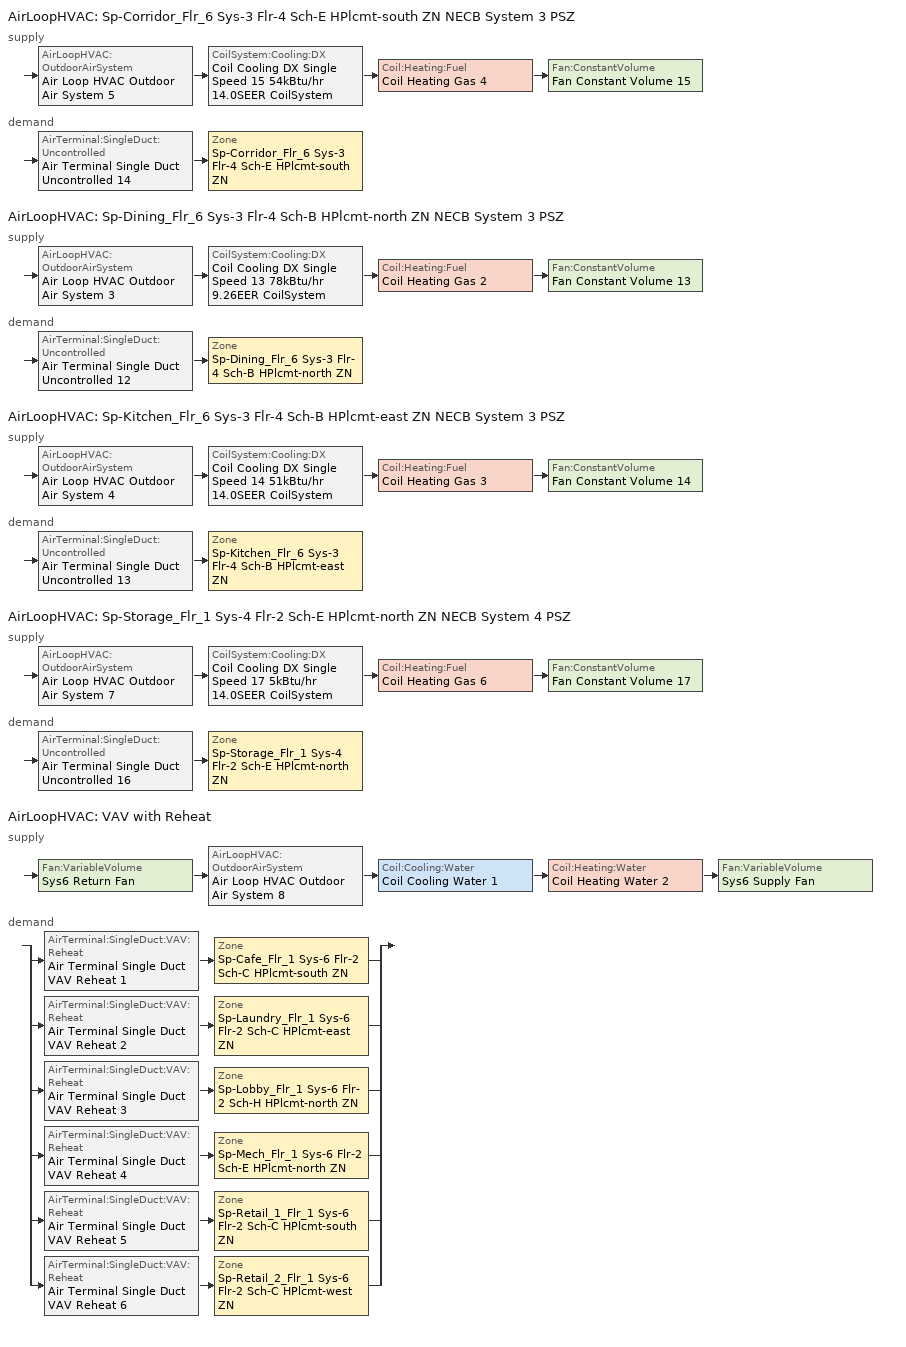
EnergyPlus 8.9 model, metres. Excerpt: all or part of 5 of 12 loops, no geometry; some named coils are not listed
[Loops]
AirLoopHVAC 'Sp-Corridor_Flr_6 Sys-3 Flr-4 Sch-E HPlcmt-south ZN NECB System 3 PSZ'
 supply: AirLoopHVAC:OutdoorAirSystem 'Air Loop HVAC Outdoor Air System 5' > CoilSystem:Cooling:DX 'Coil Cooling DX Single Speed 15 54kBtu/hr 14.0SEER CoilSystem' > Coil:Heating:Fuel 'Coil Heating Gas 4' > Fan:ConstantVolume 'Fan Constant Volume 15'
 demand: AirTerminal:SingleDuct:Uncontrolled 'Air Terminal Single Duct Uncontrolled 14' > Zone 'Sp-Corridor_Flr_6 Sys-3 Flr-4 Sch-E HPlcmt-south ZN'
AirLoopHVAC 'Sp-Dining_Flr_6 Sys-3 Flr-4 Sch-B HPlcmt-north ZN NECB System 3 PSZ'
 supply: AirLoopHVAC:OutdoorAirSystem 'Air Loop HVAC Outdoor Air System 3' > CoilSystem:Cooling:DX 'Coil Cooling DX Single Speed 13 78kBtu/hr 9.26EER CoilSystem' > Coil:Heating:Fuel 'Coil Heating Gas 2' > Fan:ConstantVolume 'Fan Constant Volume 13'
 demand: AirTerminal:SingleDuct:Uncontrolled 'Air Terminal Single Duct Uncontrolled 12' > Zone 'Sp-Dining_Flr_6 Sys-3 Flr-4 Sch-B HPlcmt-north ZN'
AirLoopHVAC 'Sp-Kitchen_Flr_6 Sys-3 Flr-4 Sch-B HPlcmt-east ZN NECB System 3 PSZ'
 supply: AirLoopHVAC:OutdoorAirSystem 'Air Loop HVAC Outdoor Air System 4' > CoilSystem:Cooling:DX 'Coil Cooling DX Single Speed 14 51kBtu/hr 14.0SEER CoilSystem' > Coil:Heating:Fuel 'Coil Heating Gas 3' > Fan:ConstantVolume 'Fan Constant Volume 14'
 demand: AirTerminal:SingleDuct:Uncontrolled 'Air Terminal Single Duct Uncontrolled 13' > Zone 'Sp-Kitchen_Flr_6 Sys-3 Flr-4 Sch-B HPlcmt-east ZN'
AirLoopHVAC 'Sp-Storage_Flr_1 Sys-4 Flr-2 Sch-E HPlcmt-north ZN NECB System 4 PSZ'
 supply: AirLoopHVAC:OutdoorAirSystem 'Air Loop HVAC Outdoor Air System 7' > CoilSystem:Cooling:DX 'Coil Cooling DX Single Speed 17 5kBtu/hr 14.0SEER CoilSystem' > Coil:Heating:Fuel 'Coil Heating Gas 6' > Fan:ConstantVolume 'Fan Constant Volume 17'
 demand: AirTerminal:SingleDuct:Uncontrolled 'Air Terminal Single Duct Uncontrolled 16' > Zone 'Sp-Storage_Flr_1 Sys-4 Flr-2 Sch-E HPlcmt-north ZN'
AirLoopHVAC 'VAV with Reheat'
 supply: Fan:VariableVolume 'Sys6 Return Fan' > AirLoopHVAC:OutdoorAirSystem 'Air Loop HVAC Outdoor Air System 8' > Coil:Cooling:Water 'Coil Cooling Water 1' > Coil:Heating:Water 'Coil Heating Water 2' > Fan:VariableVolume 'Sys6 Supply Fan'
 demand: split
  | AirTerminal:SingleDuct:VAV:Reheat 'Air Terminal Single Duct VAV Reheat 1' > Zone 'Sp-Cafe_Flr_1 Sys-6 Flr-2 Sch-C HPlcmt-south ZN'
  | AirTerminal:SingleDuct:VAV:Reheat 'Air Terminal Single Duct VAV Reheat 2' > Zone 'Sp-Laundry_Flr_1 Sys-6 Flr-2 Sch-C HPlcmt-east ZN'
  | AirTerminal:SingleDuct:VAV:Reheat 'Air Terminal Single Duct VAV Reheat 3' > Zone 'Sp-Lobby_Flr_1 Sys-6 Flr-2 Sch-H HPlcmt-north ZN'
  | AirTerminal:SingleDuct:VAV:Reheat 'Air Terminal Single Duct VAV Reheat 4' > Zone 'Sp-Mech_Flr_1 Sys-6 Flr-2 Sch-E HPlcmt-north ZN'
  | AirTerminal:SingleDuct:VAV:Reheat 'Air Terminal Single Duct VAV Reheat 5' > Zone 'Sp-Retail_1_Flr_1 Sys-6 Flr-2 Sch-C HPlcmt-south ZN'
  | AirTerminal:SingleDuct:VAV:Reheat 'Air Terminal Single Duct VAV Reheat 6' > Zone 'Sp-Retail_2_Flr_1 Sys-6 Flr-2 Sch-C HPlcmt-west ZN'
[ZoneControl:Thermostat] Control Object Type 1=ThermostatSetpoint:DualSetpoint
Name | Zone or ZoneList | Control Type Schedule | Control Name 1
Sp-Cafe_Flr_1 Sys-6 Flr-2 Sch-C HPlcmt-south ZN Thermostat | Sp-Cafe_Flr_1 Sys-6 Flr-2 Sch-C HPlcmt-south ZN | Sp-Cafe_Flr_1 Sys-6 Flr-2 Sch-C HPlcmt-south ZN Thermostat Schedule | Space Function Retail facility mall concourse Thermostat 2
Sp-Corridor_Flr_6 Sys-3 Flr-4 Sch-E HPlcmt-south ZN Thermostat | Sp-Corridor_Flr_6 Sys-3 Flr-4 Sch-E HPlcmt-south ZN | Sp-Corridor_Flr_6 Sys-3 Flr-4 Sch-E HPlcmt-south ZN Thermostat Schedule | Space Function Corridor/Transition area - hospital-sch-E Thermostat 4
Sp-Dining_Flr_6 Sys-3 Flr-4 Sch-B HPlcmt-north ZN Thermostat | Sp-Dining_Flr_6 Sys-3 Flr-4 Sch-B HPlcmt-north ZN | Sp-Dining_Flr_6 Sys-3 Flr-4 Sch-B HPlcmt-north ZN Thermostat Schedule | Space Function Dining area - other Thermostat 4
Sp-Kitchen_Flr_6 Sys-3 Flr-4 Sch-B HPlcmt-east ZN Thermostat | Sp-Kitchen_Flr_6 Sys-3 Flr-4 Sch-B HPlcmt-east ZN | Sp-Kitchen_Flr_6 Sys-3 Flr-4 Sch-B HPlcmt-east ZN Thermostat Schedule | Space Function Food preparation area Thermostat 2
Sp-Laundry_Flr_1 Sys-6 Flr-2 Sch-C HPlcmt-east ZN Thermostat | Sp-Laundry_Flr_1 Sys-6 Flr-2 Sch-C HPlcmt-east ZN | Sp-Laundry_Flr_1 Sys-6 Flr-2 Sch-C HPlcmt-east ZN Thermostat Schedule | Space Function Laundry/Washing area Thermostat 2
Sp-Lobby_Flr_1 Sys-6 Flr-2 Sch-H HPlcmt-north ZN Thermostat | Sp-Lobby_Flr_1 Sys-6 Flr-2 Sch-H HPlcmt-north ZN | Sp-Lobby_Flr_1 Sys-6 Flr-2 Sch-H HPlcmt-north ZN Thermostat Schedule | Space Function Lobby - hotel Thermostat 2
Sp-Mech_Flr_1 Sys-6 Flr-2 Sch-E HPlcmt-north ZN Thermostat | Sp-Mech_Flr_1 Sys-6 Flr-2 Sch-E HPlcmt-north ZN | Sp-Mech_Flr_1 Sys-6 Flr-2 Sch-E HPlcmt-north ZN Thermostat Schedule | Space Function Electrical/Mechanical room-sch-E Thermostat 2
Sp-Retail_1_Flr_1 Sys-6 Flr-2 Sch-C HPlcmt-south ZN Thermostat | Sp-Retail_1_Flr_1 Sys-6 Flr-2 Sch-C HPlcmt-south ZN | Sp-Retail_1_Flr_1 Sys-6 Flr-2 Sch-C HPlcmt-south ZN Thermostat Schedule | Space Function Sales area Thermostat 4
Sp-Retail_2_Flr_1 Sys-6 Flr-2 Sch-C HPlcmt-west ZN Thermostat | Sp-Retail_2_Flr_1 Sys-6 Flr-2 Sch-C HPlcmt-west ZN | Sp-Retail_2_Flr_1 Sys-6 Flr-2 Sch-C HPlcmt-west ZN Thermostat Schedule | Space Function Sales area Thermostat 3
Sp-Storage_Flr_1 Sys-4 Flr-2 Sch-E HPlcmt-north ZN Thermostat | Sp-Storage_Flr_1 Sys-4 Flr-2 Sch-E HPlcmt-north ZN | Sp-Storage_Flr_1 Sys-4 Flr-2 Sch-E HPlcmt-north ZN Thermostat Schedule | Space Function Storage room <= 5 m2 <= 100 m2-sch-E Thermostat 4
[ThermostatSetpoint:DualSetpoint]
Name | Heating Setpoint Temperature Schedule | Cooling Setpoint Temperature Schedule
Space Function Retail facility mall concourse Thermostat 2; Space Function Laundry/Washing area Thermostat 2; Space Function Sales area Thermostat 4; Space Function Sales area Thermostat 3 | NECB-C-Thermostat Setpoint-Heating | NECB-C-Thermostat Setpoint-Cooling
Space Function Corridor/Transition area - hospital-sch-E Thermostat 4; Space Function Electrical/Mechanical room-sch-E Thermostat 2; Space Function Storage room <= 5 m2 <= 100 m2-sch-E Thermostat 4 | NECB-E-Thermostat Setpoint-Heating | NECB-E-Thermostat Setpoint-Cooling
Space Function Dining area - other Thermostat 4; Space Function Food preparation area Thermostat 2 | NECB-B-Thermostat Setpoint-Heating | NECB-B-Thermostat Setpoint-Cooling
Space Function Lobby - hotel Thermostat 2 | NECB-H-Thermostat Setpoint-Heating | NECB-H-Thermostat Setpoint-Cooling
[AirTerminal:SingleDuct:Uncontrolled] Availability Schedule=Always On Discrete; Maximum Air Flow Rate {m3/s}=AutoSize
Air Terminal Single Duct Uncontrolled 14; Air Terminal Single Duct Uncontrolled 12; Air Terminal Single Duct Uncontrolled 13; Air Terminal Single Duct Uncontrolled 16
[Zone equipment]
Sp-Cafe_Flr_1 Sys-6 Flr-2 Sch-C HPlcmt-south ZN: Air Terminal Single Duct VAV Reheat 1, Zone HVAC Baseboard Convective Water 17
Sp-Corridor_Flr_6 Sys-3 Flr-4 Sch-E HPlcmt-south ZN: Air Terminal Single Duct Uncontrolled 14, Zone HVAC Baseboard Convective Water 14
Sp-Dining_Flr_6 Sys-3 Flr-4 Sch-B HPlcmt-north ZN: Air Terminal Single Duct Uncontrolled 12, Zone HVAC Baseboard Convective Water 12
Sp-Kitchen_Flr_6 Sys-3 Flr-4 Sch-B HPlcmt-east ZN: Air Terminal Single Duct Uncontrolled 13, Zone HVAC Baseboard Convective Water 13
Sp-Laundry_Flr_1 Sys-6 Flr-2 Sch-C HPlcmt-east ZN: Air Terminal Single Duct VAV Reheat 2, Zone HVAC Baseboard Convective Water 18
Sp-Lobby_Flr_1 Sys-6 Flr-2 Sch-H HPlcmt-north ZN: Air Terminal Single Duct VAV Reheat 3, Zone HVAC Baseboard Convective Water 19
Sp-Mech_Flr_1 Sys-6 Flr-2 Sch-E HPlcmt-north ZN: Air Terminal Single Duct VAV Reheat 4, Zone HVAC Baseboard Convective Water 20
Sp-Retail_1_Flr_1 Sys-6 Flr-2 Sch-C HPlcmt-south ZN: Air Terminal Single Duct VAV Reheat 5, Zone HVAC Baseboard Convective Water 21
Sp-Retail_2_Flr_1 Sys-6 Flr-2 Sch-C HPlcmt-west ZN: Air Terminal Single Duct VAV Reheat 6, Zone HVAC Baseboard Convective Water 22
Sp-Storage_Flr_1 Sys-4 Flr-2 Sch-E HPlcmt-north ZN: Air Terminal Single Duct Uncontrolled 16, Zone HVAC Baseboard Convective Water 16
[Sizing:Zone] Zone Cooling Design Supply Air Temperature Input Method=SupplyAirTemperature; Zone Cooling Design Supply Air Temperature {C}=13; Zone Cooling Design Supply Air Temperature Difference {deltaC}=11.11; Zone Heating Design Supply Air Temperature Input Method=SupplyAirTemperature; Zone Heating Design Supply Air Temperature {C}=43; Zone Heating Design Supply Air Temperature Difference {deltaC}=11.11; Zone Cooling Design Supply Air Humidity Ratio {kgWater/kgDryAir}=0.0085; Zone Heating Design Supply Air Humidity Ratio {kgWater/kgDryAir}=0.008; Zone Heating Sizing Factor=1.3; Zone Cooling Sizing Factor=1.1; Cooling Design Air Flow Method=DesignDay; Cooling Design Air Flow Rate {m3/s}=0; Cooling Minimum Air Flow per Zone Floor Area {m3/s-m2}=0.000762; Cooling Minimum Air Flow {m3/s}=0; Cooling Minimum Air Flow Fraction=0; Heating Design Air Flow Method=DesignDay; Heating Design Air Flow Rate {m3/s}=0; Heating Maximum Air Flow per Zone Floor Area {m3/s-m2}=0.002032; Heating Maximum Air Flow {m3/s}=0.141576; Heating Maximum Air Flow Fraction=0.3; Account for Dedicated Outdoor Air System=No
Name | Design Specification Outdoor Air Object | Design Specification Zone Air Distribution Object
Sp-Cafe_Flr_1 Sys-6 Flr-2 Sch-C HPlcmt-south ZN | Space Function Retail facility mall concourse Ventilation | Sp-Cafe_Flr_1 Sys-6 Flr-2 Sch-C HPlcmt-south ZN Design Spec Zone Air Dist
Sp-Corridor_Flr_6 Sys-3 Flr-4 Sch-E HPlcmt-south ZN | Space Function Corridor/Transition area - hospital-sch-E Ventilation | Sp-Corridor_Flr_6 Sys-3 Flr-4 Sch-E HPlcmt-south ZN Design Spec Zone Air Dist
Sp-Dining_Flr_6 Sys-3 Flr-4 Sch-B HPlcmt-north ZN | Space Function Dining area - other Ventilation | Sp-Dining_Flr_6 Sys-3 Flr-4 Sch-B HPlcmt-north ZN Design Spec Zone Air Dist
Sp-Kitchen_Flr_6 Sys-3 Flr-4 Sch-B HPlcmt-east ZN | Space Function Food preparation area Ventilation | Sp-Kitchen_Flr_6 Sys-3 Flr-4 Sch-B HPlcmt-east ZN Design Spec Zone Air Dist
Sp-Laundry_Flr_1 Sys-6 Flr-2 Sch-C HPlcmt-east ZN | Space Function Laundry/Washing area Ventilation | Sp-Laundry_Flr_1 Sys-6 Flr-2 Sch-C HPlcmt-east ZN Design Spec Zone Air Dist
Sp-Lobby_Flr_1 Sys-6 Flr-2 Sch-H HPlcmt-north ZN | Space Function Lobby - hotel Ventilation | Sp-Lobby_Flr_1 Sys-6 Flr-2 Sch-H HPlcmt-north ZN Design Spec Zone Air Dist
Sp-Mech_Flr_1 Sys-6 Flr-2 Sch-E HPlcmt-north ZN | Space Function Electrical/Mechanical room-sch-E Ventilation | Sp-Mech_Flr_1 Sys-6 Flr-2 Sch-E HPlcmt-north ZN Design Spec Zone Air Dist
Sp-Retail_1_Flr_1 Sys-6 Flr-2 Sch-C HPlcmt-south ZN | Space Function Sales area Ventilation | Sp-Retail_1_Flr_1 Sys-6 Flr-2 Sch-C HPlcmt-south ZN Design Spec Zone Air Dist
Sp-Retail_2_Flr_1 Sys-6 Flr-2 Sch-C HPlcmt-west ZN | Space Function Sales area Ventilation | Sp-Retail_2_Flr_1 Sys-6 Flr-2 Sch-C HPlcmt-west ZN Design Spec Zone Air Dist
Sp-Storage_Flr_1 Sys-4 Flr-2 Sch-E HPlcmt-north ZN | Space Function Storage room <= 5 m2 <= 100 m2-sch-E Ventilation | Sp-Storage_Flr_1 Sys-4 Flr-2 Sch-E HPlcmt-north ZN Design Spec Zone Air Dist
[DesignSpecification:ZoneAirDistribution] Zone Air Distribution Effectiveness in Cooling Mode=1; Zone Air Distribution Effectiveness in Heating Mode=1
Sp-Cafe_Flr_1 Sys-6 Flr-2 Sch-C HPlcmt-south ZN Design Spec Zone Air Dist; Sp-Corridor_Flr_6 Sys-3 Flr-4 Sch-E HPlcmt-south ZN Design Spec Zone Air Dist; Sp-Dining_Flr_6 Sys-3 Flr-4 Sch-B HPlcmt-north ZN Design Spec Zone Air Dist; Sp-Kitchen_Flr_6 Sys-3 Flr-4 Sch-B HPlcmt-east ZN Design Spec Zone Air Dist; Sp-Laundry_Flr_1 Sys-6 Flr-2 Sch-C HPlcmt-east ZN Design Spec Zone Air Dist; Sp-Lobby_Flr_1 Sys-6 Flr-2 Sch-H HPlcmt-north ZN Design Spec Zone Air Dist; Sp-Mech_Flr_1 Sys-6 Flr-2 Sch-E HPlcmt-north ZN Design Spec Zone Air Dist; Sp-Retail_1_Flr_1 Sys-6 Flr-2 Sch-C HPlcmt-south ZN Design Spec Zone Air Dist; Sp-Retail_2_Flr_1 Sys-6 Flr-2 Sch-C HPlcmt-west ZN Design Spec Zone Air Dist; Sp-Storage_Flr_1 Sys-4 Flr-2 Sch-E HPlcmt-north ZN Design Spec Zone Air Dist
[Controller:MechanicalVentilation] Demand Controlled Ventilation=No; System Outdoor Air Method=ZoneSum
Controller Mechanical Ventilation 8: Availability Schedule=VAV with Reheat Occ Sch; Zone Name 1=Sp-Cafe_Flr_1 Sys-6 Flr-2 Sch-C HPlcmt-south ZN; Design Specification Outdoor Air Object Name 1=Space Function Retail facility mall concourse Ventilation; Design Specification Zone Air Distribution Object Name 1=Sp-Cafe_Flr_1 Sys-6 Flr-2 Sch-C HPlcmt-south ZN Design Spec Zone Air Dist; Zone Name 2=Sp-Laundry_Flr_1 Sys-6 Flr-2 Sch-C HPlcmt-east ZN; Design Specification Outdoor Air Object Name 2=Space Function Laundry/Washing area Ventilation; Design Specification Zone Air Distribution Object Name 2=Sp-Laundry_Flr_1 Sys-6 Flr-2 Sch-C HPlcmt-east ZN Design Spec Zone Air Dist; Zone Name 3=Sp-Lobby_Flr_1 Sys-6 Flr-2 Sch-H HPlcmt-north ZN; Design Specification Outdoor Air Object Name 3=Space Function Lobby - hotel Ventilation; Design Specification Zone Air Distribution Object Name 3=Sp-Lobby_Flr_1 Sys-6 Flr-2 Sch-H HPlcmt-north ZN Design Spec Zone Air Dist; Zone Name 4=Sp-Mech_Flr_1 Sys-6 Flr-2 Sch-E HPlcmt-north ZN; Design Specification Outdoor Air Object Name 4=Space Function Electrical/Mechanical room-sch-E Ventilation; Design Specification Zone Air Distribution Object Name 4=Sp-Mech_Flr_1 Sys-6 Flr-2 Sch-E HPlcmt-north ZN Design Spec Zone Air Dist; Zone Name 5=Sp-Retail_1_Flr_1 Sys-6 Flr-2 Sch-C HPlcmt-south ZN; Design Specification Outdoor Air Object Name 5=Space Function Sales area Ventilation; Design Specification Zone Air Distribution Object Name 5=Sp-Retail_1_Flr_1 Sys-6 Flr-2 Sch-C HPlcmt-south ZN Design Spec Zone Air Dist; Zone Name 6=Sp-Retail_2_Flr_1 Sys-6 Flr-2 Sch-C HPlcmt-west ZN; Design Specification Outdoor Air Object Name 6=Space Function Sales area Ventilation; Design Specification Zone Air Distribution Object Name 6=Sp-Retail_2_Flr_1 Sys-6 Flr-2 Sch-C HPlcmt-west ZN Design Spec Zone Air Dist
Controller Mechanical Ventilation 5: Availability Schedule=Sp-Corridor_Flr_6 Sys-3 Flr-4 Sch-E HPlcmt-south ZN NECB System 3 PSZ Occ Sch; Zone Name 1=Sp-Corridor_Flr_6 Sys-3 Flr-4 Sch-E HPlcmt-south ZN; Design Specification Outdoor Air Object Name 1=Space Function Corridor/Transition area - hospital-sch-E Ventilation; Design Specification Zone Air Distribution Object Name 1=Sp-Corridor_Flr_6 Sys-3 Flr-4 Sch-E HPlcmt-south ZN Design Spec Zone Air Dist
Controller Mechanical Ventilation 3: Availability Schedule=Sp-Dining_Flr_6 Sys-3 Flr-4 Sch-B HPlcmt-north ZN NECB System 3 PSZ Occ Sch; Zone Name 1=Sp-Dining_Flr_6 Sys-3 Flr-4 Sch-B HPlcmt-north ZN; Design Specification Outdoor Air Object Name 1=Space Function Dining area - other Ventilation; Design Specification Zone Air Distribution Object Name 1=Sp-Dining_Flr_6 Sys-3 Flr-4 Sch-B HPlcmt-north ZN Design Spec Zone Air Dist
Controller Mechanical Ventilation 4: Availability Schedule=Sp-Kitchen_Flr_6 Sys-3 Flr-4 Sch-B HPlcmt-east ZN NECB System 3 PSZ Occ Sch; Zone Name 1=Sp-Kitchen_Flr_6 Sys-3 Flr-4 Sch-B HPlcmt-east ZN; Design Specification Outdoor Air Object Name 1=Space Function Food preparation area Ventilation; Design Specification Zone Air Distribution Object Name 1=Sp-Kitchen_Flr_6 Sys-3 Flr-4 Sch-B HPlcmt-east ZN Design Spec Zone Air Dist
Controller Mechanical Ventilation 7: Availability Schedule=Always On Discrete; Zone Name 1=Sp-Storage_Flr_1 Sys-4 Flr-2 Sch-E HPlcmt-north ZN; Design Specification Outdoor Air Object Name 1=Space Function Storage room <= 5 m2 <= 100 m2-sch-E Ventilation; Design Specification Zone Air Distribution Object Name 1=Sp-Storage_Flr_1 Sys-4 Flr-2 Sch-E HPlcmt-north ZN Design Spec Zone Air Dist
[DesignSpecification:OutdoorAir] Outdoor Air Method=Sum; Outdoor Air Flow per Person {m3/s-person}=0; Outdoor Air Flow per Zone {m3/s}=0; Outdoor Air Flow Air Changes per Hour {1/hr}=0
Name | Outdoor Air Flow per Zone Floor Area {m3/s-m2}
Space Function Dining area - other Ventilation | 0.0035814
Space Function Storage room <= 5 m2 <= 100 m2-sch-E Ventilation | 0.0003556
Space Function Retail facility mall concourse Ventilation | 0.0018288
Space Function Corridor/Transition area - hospital-sch-E Ventilation; Space Function Electrical/Mechanical room-sch-E Ventilation | 0.0003048
Space Function Food preparation area Ventilation | 0.0013716
Space Function Laundry/Washing area Ventilation | 0.00084836
Space Function Lobby - hotel Ventilation | 0.00143764
Space Function Sales area Ventilation | 0.0011684
[AirTerminal:SingleDuct:VAV:Reheat] Availability Schedule=Always On Discrete; Maximum Air Flow Rate {m3/s}=Autosize; Zone Minimum Air Flow Input Method=Constant; Constant Minimum Air Flow Fraction=0.3; Maximum Hot Water or Steam Flow Rate {m3/s}=Autosize; Minimum Hot Water or Steam Flow Rate {m3/s}=0; Convergence Tolerance=0.001; Damper Heating Action=Normal; Maximum Flow per Zone Floor Area During Reheat {m3/s-m2}=Autocalculate; Maximum Flow Fraction During Reheat=0.5
Name | Fixed Minimum Air Flow Rate {m3/s} | Reheat Coil | Maximum Reheat Air Temperature {C}
Air Terminal Single Duct VAV Reheat 1 | 0.377724 | Coil Heating Water 3 | 43
Air Terminal Single Duct VAV Reheat 2 | 0.156079 | Coil Heating Water 4 | 43
Air Terminal Single Duct VAV Reheat 3 | 2.61637 | Coil Heating Water 5 | 43
Air Terminal Single Duct VAV Reheat 4 | 0.328486 | Coil Heating Water 6 | 43
Air Terminal Single Duct VAV Reheat 5 | 0.134143 | Coil Heating Water 7 | 43
Air Terminal Single Duct VAV Reheat 6 | 0.155338 | Coil Heating Water 8 | 18
[Coil:Heating:Water]
Coil Heating Water 2: Availability Schedule=Always On Discrete; U-Factor Times Area Value {W/K}=Autosize; Maximum Water Flow Rate {m3/s}=Autosize; Performance Input Method=UFactorTimesAreaAndDesignWaterFlowRate; Rated Capacity {W}=Autosize; Rated Inlet Water Temperature {C}=82.2; Rated Inlet Air Temperature {C}=16.6; Rated Outlet Water Temperature {C}=71.1; Rated Outlet Air Temperature {C}=32.2; Rated Ratio for Air and Water Convection=0.5
[Fan:ConstantVolume] Fan Total Efficiency=0.39975; Pressure Rise {Pa}=640; Maximum Flow Rate {m3/s}=AutoSize; Motor Efficiency=0.615; Motor In Airstream Fraction=1
Name | Availability Schedule
Fan Constant Volume 15 | Sp-Corridor_Flr_6 Sys-3 Flr-4 Sch-E HPlcmt-south ZN NECB System 3 PSZ Occ Sch
Fan Constant Volume 13 | Sp-Dining_Flr_6 Sys-3 Flr-4 Sch-B HPlcmt-north ZN NECB System 3 PSZ Occ Sch
Fan Constant Volume 14 | Sp-Kitchen_Flr_6 Sys-3 Flr-4 Sch-B HPlcmt-east ZN NECB System 3 PSZ Occ Sch
Fan Constant Volume 17 | Always On Discrete
[Coil:Cooling:DX:SingleSpeed] Availability Schedule=Always On Discrete; Gross Rated Total Cooling Capacity {W}=Autosize; Gross Rated Sensible Heat Ratio=Autosize; Rated Air Flow Rate {m3/s}=Autosize; Rated Evaporator Fan Power Per Volume Flow Rate {W/(m3/s)}=773.3; Total Cooling Capacity Function of Temperature Curve=DXCOOL-NECB2011-REF-CAPFT; Total Cooling Capacity Function of Flow Fraction Curve=DXCOOL-NECB2011-REF-CAPFFLOW; Energy Input Ratio Function of Temperature Curve=DXCOOL-NECB2011-REF-COOLEIRFT; Energy Input Ratio Function of Flow Fraction Curve=DXCOOL-NECB2011-REF-COOLEIRFFLOW; Part Load Fraction Correlation Curve=DXCOOL-NECB2011-REF-COOLPLFFPLR; Condenser Type=AirCooled; Evaporative Condenser Effectiveness=0; Evaporative Condenser Air Flow Rate {m3/s}=Autosize; Evaporative Condenser Pump Rated Power Consumption {W}=Autosize; Crankcase Heater Capacity {W}=0; Maximum Outdoor Dry-Bulb Temperature for Crankcase Heater Operation {C}=0; Basin Heater Capacity {W/K}=0; Basin Heater Setpoint Temperature {C}=10
Name | Gross Rated Cooling COP {W/W}
Coil Cooling DX Single Speed 15 54kBtu/hr 14.0SEER; Coil Cooling DX Single Speed 14 51kBtu/hr 14.0SEER; Coil Cooling DX Single Speed 17 5kBtu/hr 14.0SEER | 3.8248
Coil Cooling DX Single Speed 13 78kBtu/hr 9.26EER | 3.18685
[AirLoopHVAC] Design Supply Air Flow Rate {m3/s}=AutoSize
Sp-Corridor_Flr_6 Sys-3 Flr-4 Sch-E HPlcmt-south ZN NECB System 3 PSZ; Sp-Dining_Flr_6 Sys-3 Flr-4 Sch-B HPlcmt-north ZN NECB System 3 PSZ; Sp-Kitchen_Flr_6 Sys-3 Flr-4 Sch-B HPlcmt-east ZN NECB System 3 PSZ; Sp-Storage_Flr_1 Sys-4 Flr-2 Sch-E HPlcmt-north ZN NECB System 4 PSZ; VAV with Reheat
[Sizing:System] Type of Load to Size On=Sensible; Design Outdoor Air Flow Rate {m3/s}=Autosize; Preheat Design Temperature {C}=7; Preheat Design Humidity Ratio {kgWater/kgDryAir}=0.008; Precool Design Temperature {C}=13; Precool Design Humidity Ratio {kgWater/kgDryAir}=0.008; Central Cooling Design Supply Air Temperature {C}=13; Type of Zone Sum to Use=NonCoincident; 100% Outdoor Air in Cooling=No; 100% Outdoor Air in Heating=No; Central Cooling Design Supply Air Humidity Ratio {kgWater/kgDryAir}=0.0085; Central Heating Design Supply Air Humidity Ratio {kgWater/kgDryAir}=0.008; Cooling Supply Air Flow Rate Method=DesignDay; Cooling Supply Air Flow Rate {m3/s}=0; Cooling Supply Air Flow Rate Per Floor Area {m3/s-m2}=0.00996765; Cooling Fraction of Autosized Cooling Supply Air Flow Rate=1; Cooling Supply Air Flow Rate Per Unit Cooling Capacity {m3/s-W}=3.94755e-05; Heating Supply Air Flow Rate Method=DesignDay; Heating Supply Air Flow Rate {m3/s}=0; Heating Supply Air Flow Rate Per Floor Area {m3/s-m2}=0.00996765; Heating Fraction of Autosized Heating Supply Air Flow Rate=1; Heating Fraction of Autosized Cooling Supply Air Flow Rate=1; Heating Supply Air Flow Rate Per Unit Heating Capacity {m3/s-W}=3.15882e-05; System Outdoor Air Method=ZoneSum; Zone Maximum Outdoor Air Fraction=1; Cooling Design Capacity Method=CoolingDesignCapacity; Cooling Design Capacity {W}=Autosize; Cooling Design Capacity Per Floor Area {W/m2}=234.7; Fraction of Autosized Cooling Design Capacity=1; Heating Design Capacity Method=HeatingDesignCapacity; Heating Design Capacity {W}=Autosize; Heating Design Capacity Per Floor Area {W/m2}=157; Fraction of Autosized Heating Design Capacity=1; Central Cooling Capacity Control Method=OnOff
Name | Central Heating Maximum System Air Flow Ratio | Central Heating Design Supply Air Temperature {C}
Sp-Corridor_Flr_6 Sys-3 Flr-4 Sch-E HPlcmt-south ZN NECB System 3 PSZ; Sp-Dining_Flr_6 Sys-3 Flr-4 Sch-B HPlcmt-north ZN NECB System 3 PSZ; Sp-Kitchen_Flr_6 Sys-3 Flr-4 Sch-B HPlcmt-east ZN NECB System 3 PSZ; Sp-Storage_Flr_1 Sys-4 Flr-2 Sch-E HPlcmt-north ZN NECB System 4 PSZ | 1 | 43
VAV with Reheat | 0.3 | 13.1
[Controller:WaterCoil] Control Variable=Temperature; Actuator Variable=Flow; Maximum Actuated Flow {m3/s}=Autosize; Minimum Actuated Flow {m3/s}=0
Name | Action | Controller Convergence Tolerance {deltaC}
Controller Water Coil 3 | Reverse | Autosize
Controller Water Coil 2 | Normal | 0.0001
[Controller:OutdoorAir] Minimum Outdoor Air Flow Rate {m3/s}=Autosize; Maximum Outdoor Air Flow Rate {m3/s}=Autosize; Economizer Control Action Type=ModulateFlow; Lockout Type=NoLockout; Minimum Limit Type=FixedMinimum; High Humidity Control=No; Control High Indoor Humidity Based on Outdoor Humidity Ratio=Yes; Heat Recovery Bypass Control Type=BypassWhenWithinEconomizerLimits
Name | Economizer Control Type | Economizer Maximum Limit Dry-Bulb Temperature {C} | Economizer Maximum Limit Enthalpy {J/kg} | Economizer Minimum Limit Dry-Bulb Temperature {C} | Minimum Outdoor Air Schedule | Mechanical Ventilation Controller
Controller Outdoor Air 5 | NoEconomizer | 28 | 64000 | -100 | Sp-Corridor_Flr_6 Sys-3 Flr-4 Sch-E HPlcmt-south ZN NECB System 3 PSZ Occ Sch | Controller Mechanical Ventilation 5
Controller Outdoor Air 3 | DifferentialEnthalpy |  |  |  | Sp-Dining_Flr_6 Sys-3 Flr-4 Sch-B HPlcmt-north ZN NECB System 3 PSZ Occ Sch | Controller Mechanical Ventilation 3
Controller Outdoor Air 4 | NoEconomizer | 28 | 64000 | -100 | Sp-Kitchen_Flr_6 Sys-3 Flr-4 Sch-B HPlcmt-east ZN NECB System 3 PSZ Occ Sch | Controller Mechanical Ventilation 4
Controller Outdoor Air 7 | NoEconomizer | 28 | 64000 | -100 | Always On Discrete | Controller Mechanical Ventilation 7
Controller Outdoor Air 8 | DifferentialEnthalpy |  |  |  | VAV with Reheat Occ Sch | Controller Mechanical Ventilation 8
[SetpointManager:MixedAir] Control Variable=Temperature
Node 154 OS Default SPM; Node 153 OS Default SPM; Node 152 OS Default SPM; Node 128 OS Default SPM; Node 127 OS Default SPM; Node 126 OS Default SPM; Node 141 OS Default SPM; Node 140 OS Default SPM; Node 139 OS Default SPM; Node 180 OS Default SPM; Node 179 OS Default SPM; Node 178 OS Default SPM; Node 224 OS Default SPM; Node 223 OS Default SPM; Node 222 OS Default SPM; Node 221 OS Default SPM
[CoilSystem:Cooling:DX] Availability Schedule=Always On Discrete
Name | Cooling Coil
Coil Cooling DX Single Speed 15 54kBtu/hr 14.0SEER CoilSystem | Coil Cooling DX Single Speed 15 54kBtu/hr 14.0SEER
Coil Cooling DX Single Speed 13 78kBtu/hr 9.26EER CoilSystem | Coil Cooling DX Single Speed 13 78kBtu/hr 9.26EER
Coil Cooling DX Single Speed 14 51kBtu/hr 14.0SEER CoilSystem | Coil Cooling DX Single Speed 14 51kBtu/hr 14.0SEER
Coil Cooling DX Single Speed 17 5kBtu/hr 14.0SEER CoilSystem | Coil Cooling DX Single Speed 17 5kBtu/hr 14.0SEER
[SetpointManager:Scheduled]
Setpoint Manager Scheduled 4: Control Variable=Temperature; Schedule=Supply Air Temp
[Coil:Heating:Fuel] Availability Schedule=Always On Discrete; Fuel Type=NaturalGas; Burner Efficiency=0.8; Nominal Capacity {W}=AutoSize; Parasitic Electric Load {W}=0; Parasitic Fuel Load {W}=0
Coil Heating Gas 4; Coil Heating Gas 2; Coil Heating Gas 3; Coil Heating Gas 6
[SetpointManager:SingleZone:Reheat] Control Variable=Temperature; Minimum Supply Air Temperature {C}=13; Maximum Supply Air Temperature {C}=43
Name | Control Zone
Setpoint Manager Single Zone Reheat 4 | Sp-Corridor_Flr_6 Sys-3 Flr-4 Sch-E HPlcmt-south ZN
Setpoint Manager Single Zone Reheat 2 | Sp-Dining_Flr_6 Sys-3 Flr-4 Sch-B HPlcmt-north ZN
Setpoint Manager Single Zone Reheat 3 | Sp-Kitchen_Flr_6 Sys-3 Flr-4 Sch-B HPlcmt-east ZN
Setpoint Manager Single Zone Reheat 6 | Sp-Storage_Flr_1 Sys-4 Flr-2 Sch-E HPlcmt-north ZN
[Fan:VariableVolume] Availability Schedule=VAV with Reheat Occ Sch; Maximum Flow Rate {m3/s}=AutoSize; Fan Power Minimum Flow Rate Input Method=Fraction; Fan Power Minimum Flow Fraction=0.68; Fan Power Minimum Air Flow Rate {m3/s}=0; Motor In Airstream Fraction=1; Fan Power Coefficient 1=-2.4176; Fan Power Coefficient 2=9.5874; Fan Power Coefficient 3=-11.559; Fan Power Coefficient 4=5.4009; Fan Power Coefficient 5=0
Name | Fan Total Efficiency | Pressure Rise {Pa} | Motor Efficiency
Sys6 Return Fan | 0.299975 | 250 | 0.4615
Sys6 Supply Fan | 0.549965 | 1000 | 0.8461
[Coil:Cooling:Water]
Coil Cooling Water 1: Availability Schedule=Always On Discrete; Design Water Flow Rate {m3/s}=Autosize; Design Air Flow Rate {m3/s}=Autosize; Design Inlet Water Temperature {C}=Autosize; Design Inlet Air Temperature {C}=Autosize; Design Outlet Air Temperature {C}=Autosize; Design Inlet Air Humidity Ratio {kgWater/kgDryAir}=Autosize; Design Outlet Air Humidity Ratio {kgWater/kgDryAir}=Autosize; Type of Analysis=SimpleAnalysis; Heat Exchanger Configuration=CrossFlow
[Schedule:Compact]
Sp-Cafe_Flr_1 Sys-6 Flr-2 Sch-C HPlcmt-south ZN Thermostat Schedule; Sp-Corridor_Flr_6 Sys-3 Flr-4 Sch-E HPlcmt-south ZN Thermostat Schedule; Sp-Dining_Flr_6 Sys-3 Flr-4 Sch-B HPlcmt-north ZN Thermostat Schedule; Sp-Kitchen_Flr_6 Sys-3 Flr-4 Sch-B HPlcmt-east ZN Thermostat Schedule; Sp-Laundry_Flr_1 Sys-6 Flr-2 Sch-C HPlcmt-east ZN Thermostat Schedule; Sp-Lobby_Flr_1 Sys-6 Flr-2 Sch-H HPlcmt-north ZN Thermostat Schedule; Sp-Mech_Flr_1 Sys-6 Flr-2 Sch-E HPlcmt-north ZN Thermostat Schedule; Sp-Retail_1_Flr_1 Sys-6 Flr-2 Sch-C HPlcmt-south ZN Thermostat Schedule; Sp-Retail_2_Flr_1 Sys-6 Flr-2 Sch-C HPlcmt-west ZN Thermostat Schedule; Sp-Storage_Flr_1 Sys-4 Flr-2 Sch-E HPlcmt-north ZN Thermostat Schedule: Through: 12/31, For: AllDays, Until: 24:00, 4
[Schedule:Day:Interval]
NECB-B-Thermostat Setpoint-Heating Sun|Hol Day: No, 01:00, 18, 02:00, 22, 09:00, 18, 10:00, 20, 23:00, 22, 24:00, 18
NECB-B-Thermostat Setpoint-Heating Default|Wkdy Day; NECB-B-Thermostat Setpoint-Heating Sat Day; NECB-B-Thermostat Setpoint-Heating Default: No, 02:00, 22, 08:00, 18, 09:00, 20, 24:00, 22
NECB-B-Thermostat Setpoint-Cooling Sun|Hol Day: No, 09:00, 35, 23:00, 24, 24:00, 35
NECB-B-Thermostat Setpoint-Cooling Default|Wkdy Day; NECB-B-Thermostat Setpoint-Cooling Sat Day; NECB-B-Thermostat Setpoint-Cooling Default: No, 01:00, 24, 08:00, 35, 24:00, 24
NECB-E-Thermostat Setpoint-Heating Sun|Hol Day: No, 24:00, 18
NECB-E-Thermostat Setpoint-Heating Default|Wkdy Day; NECB-E-Thermostat Setpoint-Heating Default: No, 07:00, 18, 08:00, 20, 19:00, 22, 24:00, 18
NECB-E-Thermostat Setpoint-Heating Sat Day: No, 08:00, 18, 09:00, 20, 17:00, 22, 24:00, 18
NECB-E-Thermostat Setpoint-Cooling Sun|Hol Day: No, 24:00, 35
NECB-E-Thermostat Setpoint-Cooling Default|Wkdy Day; NECB-E-Thermostat Setpoint-Cooling Default; NECB-C-Thermostat Setpoint-Cooling Sun|Hol Day: No, 07:00, 35, 19:00, 24, 24:00, 35
NECB-E-Thermostat Setpoint-Cooling Sat Day: No, 08:00, 35, 17:00, 24, 24:00, 35
NECB-C-Thermostat Setpoint-Heating Sun|Hol Day: No, 09:00, 18, 10:00, 20, 19:00, 22, 24:00, 18
NECB-C-Thermostat Setpoint-Heating Default|Wkdy Day; NECB-C-Thermostat Setpoint-Heating Sat Day; NECB-C-Thermostat Setpoint-Heating Default: No, 07:00, 18, 08:00, 20, 21:00, 22, 24:00, 18
NECB-C-Thermostat Setpoint-Cooling Default|Wkdy Day; NECB-C-Thermostat Setpoint-Cooling Sat Day; NECB-C-Thermostat Setpoint-Cooling Default: No, 07:00, 35, 21:00, 24, 24:00, 35
VAV with Reheat Occ Sch Sunday; VAV with Reheat Occ Sch Monday; VAV with Reheat Occ Sch Tuesday; VAV with Reheat Occ Sch Wednesday; VAV with Reheat Occ Sch Thursday; VAV with Reheat Occ Sch Friday; VAV with Reheat Occ Sch Saturday; VAV with Reheat Occ Sch Default; VAV with Reheat Occ Sch Summer Design Day; VAV with Reheat Occ Sch Winter Design Day; Sp-Corridor_Flr_6 Sys-3 Flr-4 Sch-E HPlcmt-south ZN NECB System 3 PSZ Occ Sch Default; Sp-Corridor_Flr_6 Sys-3 Flr-4 Sch-E HPlcmt-south ZN NECB System 3 PSZ Occ Sch Summer Design Day; Sp-Corridor_Flr_6 Sys-3 Flr-4 Sch-E HPlcmt-south ZN NECB System 3 PSZ Occ Sch Winter Design Day; Sp-Dining_Flr_6 Sys-3 Flr-4 Sch-B HPlcmt-north ZN NECB System 3 PSZ Occ Sch Default; Sp-Dining_Flr_6 Sys-3 Flr-4 Sch-B HPlcmt-north ZN NECB System 3 PSZ Occ Sch Summer Design Day; Sp-Dining_Flr_6 Sys-3 Flr-4 Sch-B HPlcmt-north ZN NECB System 3 PSZ Occ Sch Winter Design Day; Sp-Kitchen_Flr_6 Sys-3 Flr-4 Sch-B HPlcmt-east ZN NECB System 3 PSZ Occ Sch Default; Sp-Kitchen_Flr_6 Sys-3 Flr-4 Sch-B HPlcmt-east ZN NECB System 3 PSZ Occ Sch Summer Design Day; Sp-Kitchen_Flr_6 Sys-3 Flr-4 Sch-B HPlcmt-east ZN NECB System 3 PSZ Occ Sch Winter Design Day: No, 24:00, 1
Sp-Corridor_Flr_6 Sys-3 Flr-4 Sch-E HPlcmt-south ZN NECB System 3 PSZ Occ Sch Sunday: No, 24:00, 0
Sp-Corridor_Flr_6 Sys-3 Flr-4 Sch-E HPlcmt-south ZN NECB System 3 PSZ Occ Sch Monday; Sp-Corridor_Flr_6 Sys-3 Flr-4 Sch-E HPlcmt-south ZN NECB System 3 PSZ Occ Sch Tuesday; Sp-Corridor_Flr_6 Sys-3 Flr-4 Sch-E HPlcmt-south ZN NECB System 3 PSZ Occ Sch Wednesday; Sp-Corridor_Flr_6 Sys-3 Flr-4 Sch-E HPlcmt-south ZN NECB System 3 PSZ Occ Sch Thursday; Sp-Corridor_Flr_6 Sys-3 Flr-4 Sch-E HPlcmt-south ZN NECB System 3 PSZ Occ Sch Friday: No, 08:00, 0, 19:00, 1, 24:00, 0
Sp-Corridor_Flr_6 Sys-3 Flr-4 Sch-E HPlcmt-south ZN NECB System 3 PSZ Occ Sch Saturday: No, 09:00, 0, 13:00, 1, 24:00, 0
Sp-Dining_Flr_6 Sys-3 Flr-4 Sch-B HPlcmt-north ZN NECB System 3 PSZ Occ Sch Sunday; Sp-Kitchen_Flr_6 Sys-3 Flr-4 Sch-B HPlcmt-east ZN NECB System 3 PSZ Occ Sch Sunday: No, 01:00, 0, 02:00, 1, 11:00, 0, 23:00, 1, 24:00, 0
Sp-Dining_Flr_6 Sys-3 Flr-4 Sch-B HPlcmt-north ZN NECB System 3 PSZ Occ Sch Monday; Sp-Dining_Flr_6 Sys-3 Flr-4 Sch-B HPlcmt-north ZN NECB System 3 PSZ Occ Sch Tuesday; Sp-Dining_Flr_6 Sys-3 Flr-4 Sch-B HPlcmt-north ZN NECB System 3 PSZ Occ Sch Wednesday; Sp-Dining_Flr_6 Sys-3 Flr-4 Sch-B HPlcmt-north ZN NECB System 3 PSZ Occ Sch Thursday; Sp-Dining_Flr_6 Sys-3 Flr-4 Sch-B HPlcmt-north ZN NECB System 3 PSZ Occ Sch Friday; Sp-Kitchen_Flr_6 Sys-3 Flr-4 Sch-B HPlcmt-east ZN NECB System 3 PSZ Occ Sch Monday; Sp-Kitchen_Flr_6 Sys-3 Flr-4 Sch-B HPlcmt-east ZN NECB System 3 PSZ Occ Sch Tuesday; Sp-Kitchen_Flr_6 Sys-3 Flr-4 Sch-B HPlcmt-east ZN NECB System 3 PSZ Occ Sch Wednesday; Sp-Kitchen_Flr_6 Sys-3 Flr-4 Sch-B HPlcmt-east ZN NECB System 3 PSZ Occ Sch Thursday; Sp-Kitchen_Flr_6 Sys-3 Flr-4 Sch-B HPlcmt-east ZN NECB System 3 PSZ Occ Sch Friday: No, 01:00, 1, 10:00, 0, 24:00, 1
Sp-Dining_Flr_6 Sys-3 Flr-4 Sch-B HPlcmt-north ZN NECB System 3 PSZ Occ Sch Saturday; Sp-Kitchen_Flr_6 Sys-3 Flr-4 Sch-B HPlcmt-east ZN NECB System 3 PSZ Occ Sch Saturday: No, 02:00, 1, 10:00, 0, 24:00, 1
NECB-H-Thermostat Setpoint-Heating Sun|Hol Day; NECB-H-Thermostat Setpoint-Heating Default|Wkdy Day; NECB-H-Thermostat Setpoint-Heating Sat Day; NECB-H-Thermostat Setpoint-Heating Default: No, 01:00, 22, 07:00, 18, 08:00, 20, 24:00, 22
NECB-H-Thermostat Setpoint-Cooling Sun|Hol Day; NECB-H-Thermostat Setpoint-Cooling Default|Wkdy Day; NECB-H-Thermostat Setpoint-Cooling Sat Day; NECB-H-Thermostat Setpoint-Cooling Default: No, 24:00, 24
Supply Air Temp Default: No, 24:00, 13
[Schedule:Week:Daily]
NECB-B-Thermostat Setpoint-Heating Week Rule - Jan1-Dec31: NECB-B-Thermostat Setpoint-Heating Sun|Hol Day, NECB-B-Thermostat Setpoint-Heating Default|Wkdy Day, NECB-B-Thermostat Setpoint-Heating Default|Wkdy Day, NECB-B-Thermostat Setpoint-Heating Default|Wkdy Day, NECB-B-Thermostat Setpoint-Heating Default|Wkdy Day, NECB-B-Thermostat Setpoint-Heating Default|Wkdy Day, NECB-B-Thermostat Setpoint-Heating Sat Day, NECB-B-Thermostat Setpoint-Heating Default, NECB-B-Thermostat Setpoint-Heating Default, NECB-B-Thermostat Setpoint-Heating Default, NECB-B-Thermostat Setpoint-Heating Default, NECB-B-Thermostat Setpoint-Heating Default
NECB-B-Thermostat Setpoint-Cooling Week Rule - Jan1-Dec31: NECB-B-Thermostat Setpoint-Cooling Sun|Hol Day, NECB-B-Thermostat Setpoint-Cooling Default|Wkdy Day, NECB-B-Thermostat Setpoint-Cooling Default|Wkdy Day, NECB-B-Thermostat Setpoint-Cooling Default|Wkdy Day, NECB-B-Thermostat Setpoint-Cooling Default|Wkdy Day, NECB-B-Thermostat Setpoint-Cooling Default|Wkdy Day, NECB-B-Thermostat Setpoint-Cooling Sat Day, NECB-B-Thermostat Setpoint-Cooling Default, NECB-B-Thermostat Setpoint-Cooling Default, NECB-B-Thermostat Setpoint-Cooling Default, NECB-B-Thermostat Setpoint-Cooling Default, NECB-B-Thermostat Setpoint-Cooling Default
NECB-E-Thermostat Setpoint-Heating Week Rule - Jan1-Dec31: NECB-E-Thermostat Setpoint-Heating Sun|Hol Day, NECB-E-Thermostat Setpoint-Heating Default|Wkdy Day, NECB-E-Thermostat Setpoint-Heating Default|Wkdy Day, NECB-E-Thermostat Setpoint-Heating Default|Wkdy Day, NECB-E-Thermostat Setpoint-Heating Default|Wkdy Day, NECB-E-Thermostat Setpoint-Heating Default|Wkdy Day, NECB-E-Thermostat Setpoint-Heating Sat Day, NECB-E-Thermostat Setpoint-Heating Default, NECB-E-Thermostat Setpoint-Heating Default, NECB-E-Thermostat Setpoint-Heating Default, NECB-E-Thermostat Setpoint-Heating Default, NECB-E-Thermostat Setpoint-Heating Default
NECB-E-Thermostat Setpoint-Cooling Week Rule - Jan1-Dec31: NECB-E-Thermostat Setpoint-Cooling Sun|Hol Day, NECB-E-Thermostat Setpoint-Cooling Default|Wkdy Day, NECB-E-Thermostat Setpoint-Cooling Default|Wkdy Day, NECB-E-Thermostat Setpoint-Cooling Default|Wkdy Day, NECB-E-Thermostat Setpoint-Cooling Default|Wkdy Day, NECB-E-Thermostat Setpoint-Cooling Default|Wkdy Day, NECB-E-Thermostat Setpoint-Cooling Sat Day, NECB-E-Thermostat Setpoint-Cooling Default, NECB-E-Thermostat Setpoint-Cooling Default, NECB-E-Thermostat Setpoint-Cooling Default, NECB-E-Thermostat Setpoint-Cooling Default, NECB-E-Thermostat Setpoint-Cooling Default
NECB-C-Thermostat Setpoint-Heating Week Rule - Jan1-Dec31: NECB-C-Thermostat Setpoint-Heating Sun|Hol Day, NECB-C-Thermostat Setpoint-Heating Default|Wkdy Day, NECB-C-Thermostat Setpoint-Heating Default|Wkdy Day, NECB-C-Thermostat Setpoint-Heating Default|Wkdy Day, NECB-C-Thermostat Setpoint-Heating Default|Wkdy Day, NECB-C-Thermostat Setpoint-Heating Default|Wkdy Day, NECB-C-Thermostat Setpoint-Heating Sat Day, NECB-C-Thermostat Setpoint-Heating Default, NECB-C-Thermostat Setpoint-Heating Default, NECB-C-Thermostat Setpoint-Heating Default, NECB-C-Thermostat Setpoint-Heating Default, NECB-C-Thermostat Setpoint-Heating Default
NECB-C-Thermostat Setpoint-Cooling Week Rule - Jan1-Dec31: NECB-C-Thermostat Setpoint-Cooling Sun|Hol Day, NECB-C-Thermostat Setpoint-Cooling Default|Wkdy Day, NECB-C-Thermostat Setpoint-Cooling Default|Wkdy Day, NECB-C-Thermostat Setpoint-Cooling Default|Wkdy Day, NECB-C-Thermostat Setpoint-Cooling Default|Wkdy Day, NECB-C-Thermostat Setpoint-Cooling Default|Wkdy Day, NECB-C-Thermostat Setpoint-Cooling Sat Day, NECB-C-Thermostat Setpoint-Cooling Default, NECB-C-Thermostat Setpoint-Cooling Default, NECB-C-Thermostat Setpoint-Cooling Default, NECB-C-Thermostat Setpoint-Cooling Default, NECB-C-Thermostat Setpoint-Cooling Default
VAV with Reheat Occ Sch Week Rule - Jan1-Dec31: VAV with Reheat Occ Sch Sunday, VAV with Reheat Occ Sch Monday, VAV with Reheat Occ Sch Tuesday, VAV with Reheat Occ Sch Wednesday, VAV with Reheat Occ Sch Thursday, VAV with Reheat Occ Sch Friday, VAV with Reheat Occ Sch Saturday, VAV with Reheat Occ Sch Default, VAV with Reheat Occ Sch Summer Design Day, VAV with Reheat Occ Sch Winter Design Day, VAV with Reheat Occ Sch Default, VAV with Reheat Occ Sch Default
Sp-Corridor_Flr_6 Sys-3 Flr-4 Sch-E HPlcmt-south ZN NECB System 3 PSZ Occ Sch Week Rule - Jan1-Dec31: Sp-Corridor_Flr_6 Sys-3 Flr-4 Sch-E HPlcmt-south ZN NECB System 3 PSZ Occ Sch Sunday, Sp-Corridor_Flr_6 Sys-3 Flr-4 Sch-E HPlcmt-south ZN NECB System 3 PSZ Occ Sch Monday, Sp-Corridor_Flr_6 Sys-3 Flr-4 Sch-E HPlcmt-south ZN NECB System 3 PSZ Occ Sch Tuesday, Sp-Corridor_Flr_6 Sys-3 Flr-4 Sch-E HPlcmt-south ZN NECB System 3 PSZ Occ Sch Wednesday, Sp-Corridor_Flr_6 Sys-3 Flr-4 Sch-E HPlcmt-south ZN NECB System 3 PSZ Occ Sch Thursday, Sp-Corridor_Flr_6 Sys-3 Flr-4 Sch-E HPlcmt-south ZN NECB System 3 PSZ Occ Sch Friday, Sp-Corridor_Flr_6 Sys-3 Flr-4 Sch-E HPlcmt-south ZN NECB System 3 PSZ Occ Sch Saturday, Sp-Corridor_Flr_6 Sys-3 Flr-4 Sch-E HPlcmt-south ZN NECB System 3 PSZ Occ Sch Default, Sp-Corridor_Flr_6 Sys-3 Flr-4 Sch-E HPlcmt-south ZN NECB System 3 PSZ Occ Sch Summer Design Day, Sp-Corridor_Flr_6 Sys-3 Flr-4 Sch-E HPlcmt-south ZN NECB System 3 PSZ Occ Sch Winter Design Day, Sp-Corridor_Flr_6 Sys-3 Flr-4 Sch-E HPlcmt-south ZN NECB System 3 PSZ Occ Sch Default, Sp-Corridor_Flr_6 Sys-3 Flr-4 Sch-E HPlcmt-south ZN NECB System 3 PSZ Occ Sch Default
Sp-Dining_Flr_6 Sys-3 Flr-4 Sch-B HPlcmt-north ZN NECB System 3 PSZ Occ Sch Week Rule - Jan1-Dec31: Sp-Dining_Flr_6 Sys-3 Flr-4 Sch-B HPlcmt-north ZN NECB System 3 PSZ Occ Sch Sunday, Sp-Dining_Flr_6 Sys-3 Flr-4 Sch-B HPlcmt-north ZN NECB System 3 PSZ Occ Sch Monday, Sp-Dining_Flr_6 Sys-3 Flr-4 Sch-B HPlcmt-north ZN NECB System 3 PSZ Occ Sch Tuesday, Sp-Dining_Flr_6 Sys-3 Flr-4 Sch-B HPlcmt-north ZN NECB System 3 PSZ Occ Sch Wednesday, Sp-Dining_Flr_6 Sys-3 Flr-4 Sch-B HPlcmt-north ZN NECB System 3 PSZ Occ Sch Thursday, Sp-Dining_Flr_6 Sys-3 Flr-4 Sch-B HPlcmt-north ZN NECB System 3 PSZ Occ Sch Friday, Sp-Dining_Flr_6 Sys-3 Flr-4 Sch-B HPlcmt-north ZN NECB System 3 PSZ Occ Sch Saturday, Sp-Dining_Flr_6 Sys-3 Flr-4 Sch-B HPlcmt-north ZN NECB System 3 PSZ Occ Sch Default, Sp-Dining_Flr_6 Sys-3 Flr-4 Sch-B HPlcmt-north ZN NECB System 3 PSZ Occ Sch Summer Design Day, Sp-Dining_Flr_6 Sys-3 Flr-4 Sch-B HPlcmt-north ZN NECB System 3 PSZ Occ Sch Winter Design Day, Sp-Dining_Flr_6 Sys-3 Flr-4 Sch-B HPlcmt-north ZN NECB System 3 PSZ Occ Sch Default, Sp-Dining_Flr_6 Sys-3 Flr-4 Sch-B HPlcmt-north ZN NECB System 3 PSZ Occ Sch Default
Sp-Kitchen_Flr_6 Sys-3 Flr-4 Sch-B HPlcmt-east ZN NECB System 3 PSZ Occ Sch Week Rule - Jan1-Dec31: Sp-Kitchen_Flr_6 Sys-3 Flr-4 Sch-B HPlcmt-east ZN NECB System 3 PSZ Occ Sch Sunday, Sp-Kitchen_Flr_6 Sys-3 Flr-4 Sch-B HPlcmt-east ZN NECB System 3 PSZ Occ Sch Monday, Sp-Kitchen_Flr_6 Sys-3 Flr-4 Sch-B HPlcmt-east ZN NECB System 3 PSZ Occ Sch Tuesday, Sp-Kitchen_Flr_6 Sys-3 Flr-4 Sch-B HPlcmt-east ZN NECB System 3 PSZ Occ Sch Wednesday, Sp-Kitchen_Flr_6 Sys-3 Flr-4 Sch-B HPlcmt-east ZN NECB System 3 PSZ Occ Sch Thursday, Sp-Kitchen_Flr_6 Sys-3 Flr-4 Sch-B HPlcmt-east ZN NECB System 3 PSZ Occ Sch Friday, Sp-Kitchen_Flr_6 Sys-3 Flr-4 Sch-B HPlcmt-east ZN NECB System 3 PSZ Occ Sch Saturday, Sp-Kitchen_Flr_6 Sys-3 Flr-4 Sch-B HPlcmt-east ZN NECB System 3 PSZ Occ Sch Default, Sp-Kitchen_Flr_6 Sys-3 Flr-4 Sch-B HPlcmt-east ZN NECB System 3 PSZ Occ Sch Summer Design Day, Sp-Kitchen_Flr_6 Sys-3 Flr-4 Sch-B HPlcmt-east ZN NECB System 3 PSZ Occ Sch Winter Design Day, Sp-Kitchen_Flr_6 Sys-3 Flr-4 Sch-B HPlcmt-east ZN NECB System 3 PSZ Occ Sch Default, Sp-Kitchen_Flr_6 Sys-3 Flr-4 Sch-B HPlcmt-east ZN NECB System 3 PSZ Occ Sch Default
NECB-H-Thermostat Setpoint-Heating Week Rule - Jan1-Dec31: NECB-H-Thermostat Setpoint-Heating Sun|Hol Day, NECB-H-Thermostat Setpoint-Heating Default|Wkdy Day, NECB-H-Thermostat Setpoint-Heating Default|Wkdy Day, NECB-H-Thermostat Setpoint-Heating Default|Wkdy Day, NECB-H-Thermostat Setpoint-Heating Default|Wkdy Day, NECB-H-Thermostat Setpoint-Heating Default|Wkdy Day, NECB-H-Thermostat Setpoint-Heating Sat Day, NECB-H-Thermostat Setpoint-Heating Default, NECB-H-Thermostat Setpoint-Heating Default, NECB-H-Thermostat Setpoint-Heating Default, NECB-H-Thermostat Setpoint-Heating Default, NECB-H-Thermostat Setpoint-Heating Default
NECB-H-Thermostat Setpoint-Cooling Week Rule - Jan1-Dec31: NECB-H-Thermostat Setpoint-Cooling Sun|Hol Day, NECB-H-Thermostat Setpoint-Cooling Default|Wkdy Day, NECB-H-Thermostat Setpoint-Cooling Default|Wkdy Day, NECB-H-Thermostat Setpoint-Cooling Default|Wkdy Day, NECB-H-Thermostat Setpoint-Cooling Default|Wkdy Day, NECB-H-Thermostat Setpoint-Cooling Default|Wkdy Day, NECB-H-Thermostat Setpoint-Cooling Sat Day, NECB-H-Thermostat Setpoint-Cooling Default, NECB-H-Thermostat Setpoint-Cooling Default, NECB-H-Thermostat Setpoint-Cooling Default, NECB-H-Thermostat Setpoint-Cooling Default, NECB-H-Thermostat Setpoint-Cooling Default
Supply Air Temp Week Rule - Jan1-Dec31: Supply Air Temp Default, Supply Air Temp Default, Supply Air Temp Default, Supply Air Temp Default, Supply Air Temp Default, Supply Air Temp Default, Supply Air Temp Default, Supply Air Temp Default, Supply Air Temp Default, Supply Air Temp Default, Supply Air Temp Default, Supply Air Temp Default
[Schedule:Year]
NECB-B-Thermostat Setpoint-Heating: NECB-B-Thermostat Setpoint-Heating Week Rule - Jan1-Dec31, 1, 1, 12, 31
NECB-B-Thermostat Setpoint-Cooling: NECB-B-Thermostat Setpoint-Cooling Week Rule - Jan1-Dec31, 1, 1, 12, 31
NECB-E-Thermostat Setpoint-Heating: NECB-E-Thermostat Setpoint-Heating Week Rule - Jan1-Dec31, 1, 1, 12, 31
NECB-E-Thermostat Setpoint-Cooling: NECB-E-Thermostat Setpoint-Cooling Week Rule - Jan1-Dec31, 1, 1, 12, 31
NECB-C-Thermostat Setpoint-Heating: NECB-C-Thermostat Setpoint-Heating Week Rule - Jan1-Dec31, 1, 1, 12, 31
NECB-C-Thermostat Setpoint-Cooling: NECB-C-Thermostat Setpoint-Cooling Week Rule - Jan1-Dec31, 1, 1, 12, 31
VAV with Reheat Occ Sch: VAV with Reheat Occ Sch Week Rule - Jan1-Dec31, 1, 1, 12, 31
Sp-Corridor_Flr_6 Sys-3 Flr-4 Sch-E HPlcmt-south ZN NECB System 3 PSZ Occ Sch: Sp-Corridor_Flr_6 Sys-3 Flr-4 Sch-E HPlcmt-south ZN NECB System 3 PSZ Occ Sch Week Rule - Jan1-Dec31, 1, 1, 12, 31
Sp-Dining_Flr_6 Sys-3 Flr-4 Sch-B HPlcmt-north ZN NECB System 3 PSZ Occ Sch: Sp-Dining_Flr_6 Sys-3 Flr-4 Sch-B HPlcmt-north ZN NECB System 3 PSZ Occ Sch Week Rule - Jan1-Dec31, 1, 1, 12, 31
Sp-Kitchen_Flr_6 Sys-3 Flr-4 Sch-B HPlcmt-east ZN NECB System 3 PSZ Occ Sch: Sp-Kitchen_Flr_6 Sys-3 Flr-4 Sch-B HPlcmt-east ZN NECB System 3 PSZ Occ Sch Week Rule - Jan1-Dec31, 1, 1, 12, 31
NECB-H-Thermostat Setpoint-Heating: NECB-H-Thermostat Setpoint-Heating Week Rule - Jan1-Dec31, 1, 1, 12, 31
NECB-H-Thermostat Setpoint-Cooling: NECB-H-Thermostat Setpoint-Cooling Week Rule - Jan1-Dec31, 1, 1, 12, 31
Supply Air Temp: Supply Air Temp Week Rule - Jan1-Dec31, 1, 1, 12, 31
[Schedule:Constant]
Always On Discrete: Hourly Value=1
[Curve:Biquadratic] Minimum Value of x {BasedOnField A2}=13; Maximum Value of x {BasedOnField A2}=24; Minimum Value of y {BasedOnField A3}=24; Maximum Value of y {BasedOnField A3}=46
Name | Coefficient1 Constant | Coefficient2 x | Coefficient3 x**2 | Coefficient4 y | Coefficient5 y**2 | Coefficient6 x*y
DXCOOL-NECB2011-REF-CAPFT | 0.867905 | 0.0142459 | 0.00055436 | -0.0075575 | 3.3e-05 | -0.0001918
DXCOOL-NECB2011-REF-COOLEIRFT | 0.116936 | 0.0284933 | -0.0004112 | 0.0214108 | 0.00016103 | -0.0006791
[Curve:Quadratic] Coefficient1 Constant=1; Coefficient2 x=0; Coefficient3 x**2=0; Minimum Value of x {BasedOnField A2}=0; Maximum Value of x {BasedOnField A2}=1
DXCOOL-NECB2011-REF-CAPFFLOW; DXCOOL-NECB2011-REF-COOLEIRFFLOW
[Curve:Cubic]
DXCOOL-NECB2011-REF-COOLPLFFPLR: Coefficient1 Constant=0.0277; Coefficient2 x=4.9151; Coefficient3 x**2=-8.184; Coefficient4 x**3=4.2702; Minimum Value of x {BasedOnField A2}=0.7; Maximum Value of x {BasedOnField A2}=1
